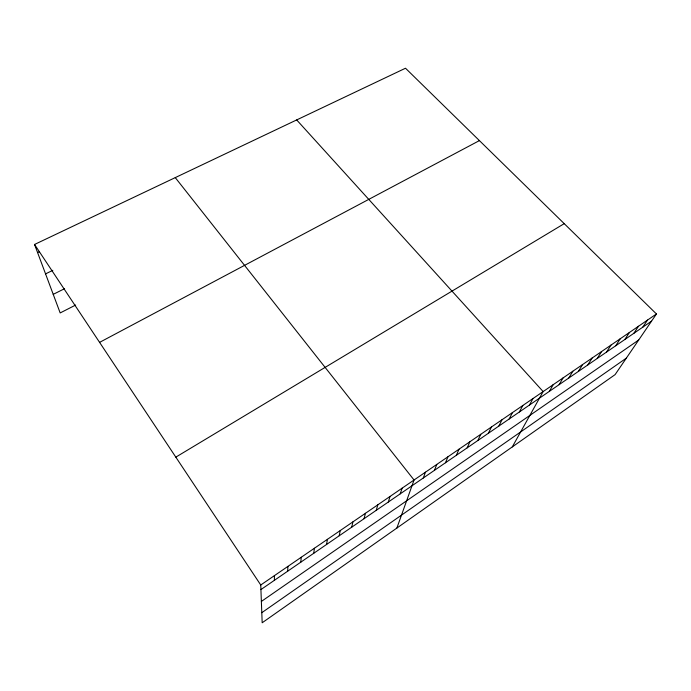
<?xml version="1.0" encoding="UTF-8"?>
<svg xmlns="http://www.w3.org/2000/svg" width="691" height="691" viewBox="0 0 691 691"><rect width="100%" height="100%" fill="white"/><g stroke="black" fill="none" stroke-linecap="round" stroke-linejoin="round"><path stroke-width="1.04" d="M274.387 580.328L274.422 575.638M287.681 571.189L287.922 566.387M300.801 562.172L301.259 557.257M313.766 553.266L314.414 548.239M326.575 544.465L327.413 539.343M339.221 535.775L340.248 530.55M351.719 527.19L352.928 521.86M364.062 518.708L365.453 513.283M376.258 510.321L377.822 504.81M388.307 502.046L390.044 496.44M400.21 493.858L402.119 488.174M396.876 528.062L414.047 480.003L175.264 177.613M423.272 478.017L425.483 472.169M434.432 470.346L436.798 464.421M445.462 462.763L447.975 456.76M456.38 455.265L459.031 449.185M467.168 447.854L469.958 441.704M477.835 440.521L480.763 434.302M488.39 433.266L491.456 426.978M498.833 426.097L502.02 419.739M509.155 419.005L512.472 412.579M519.364 411.983L522.811 405.505M529.47 405.038L533.029 398.5M512.29 446.904L543.143 391.572L296.681 119.932M549.354 391.382L553.145 384.723M559.131 384.654L563.044 377.942M568.814 378.003L572.83 371.24M578.393 371.421L582.522 364.606M587.868 364.908L592.101 358.042M597.249 358.465L601.585 351.546M606.534 352.082L610.965 345.111M615.724 345.768L620.25 338.754M624.811 339.523L629.441 332.457M633.82 333.338L638.536 326.23M642.725 327.214L647.536 320.063M656.45 313.964L615.102 374.617L262.174 622.772L260.749 585.001L34.55 244.467L405.505 68.228L656.45 313.964L260.749 585.001M261.794 612.692L626.331 358.145M261.371 601.446L638.691 340.007M260.922 589.578L651.544 321.151M175.816 457.14L564.227 223.651M99.582 342.373L479.416 140.601M75.647 305.051L60.177 312.937L34.55 244.467M53.224 294.357L64.565 288.683M45.563 273.878L52.81 270.328M37.59 252.586L39.473 251.688"/></g></svg>
